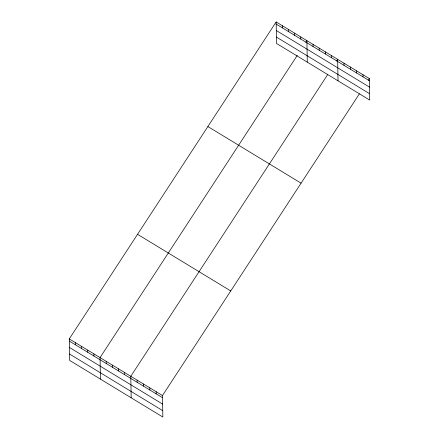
<?xml version="1.0" encoding="UTF-8"?>
<svg xmlns="http://www.w3.org/2000/svg" width="439" height="439" viewBox="0 0 439 439"><rect width="100%" height="100%" fill="white"/><g stroke="black" fill="none" stroke-linecap="round" stroke-linejoin="round"><path stroke-width="0.66" d="M359.382 93.836L162.485 395.544L162.858 417.05L69.664 360.419L69.285 338.913L276.142 21.95L369.336 78.581L369.715 100.087L276.515 43.456L276.142 21.95M297.296 55.347L100.043 357.604L100.416 379.109M305.829 42.27L306.894 40.64L307.273 62.14M327.697 74.581L130.795 376.289L131.173 397.794M336.587 60.961L337.651 59.325L338.025 80.831M368.272 80.216L369.336 78.581M276.18 24.112L369.375 80.743M276.29 30.494L369.49 87.125M276.405 37.074L369.605 93.699M207.877 126.547L301.077 183.178M137.55 234.316L230.744 290.947M69.285 338.913L162.485 395.544M69.324 341.076L162.523 397.707M69.433 347.463L162.633 404.089M69.549 354.037L162.748 410.668M363.004 74.729L363.037 76.891M356.666 70.877L356.704 73.039M350.327 67.03L350.366 69.192M343.989 63.178L344.028 65.34M331.5 55.588L331.538 57.75M325.348 51.851L325.387 54.013M319.197 48.114L319.235 50.276M313.045 44.377L313.084 46.539M300.742 36.898L300.781 39.06M294.596 33.161L294.629 35.323M288.445 29.424L288.478 31.586M282.293 25.687L282.332 27.849M156.147 391.692L156.185 393.854M149.809 387.846L149.847 390.008M143.471 383.993L143.509 386.155M137.133 380.141L137.171 382.303M124.643 372.552L124.681 374.714M118.497 368.815L118.53 370.977M112.346 365.078L112.384 367.24M106.194 361.341L106.233 363.503M93.891 353.867L93.93 356.029M87.74 350.13L87.778 352.292M81.588 346.393L81.627 348.555M75.437 342.656L75.475 344.813"/></g></svg>
